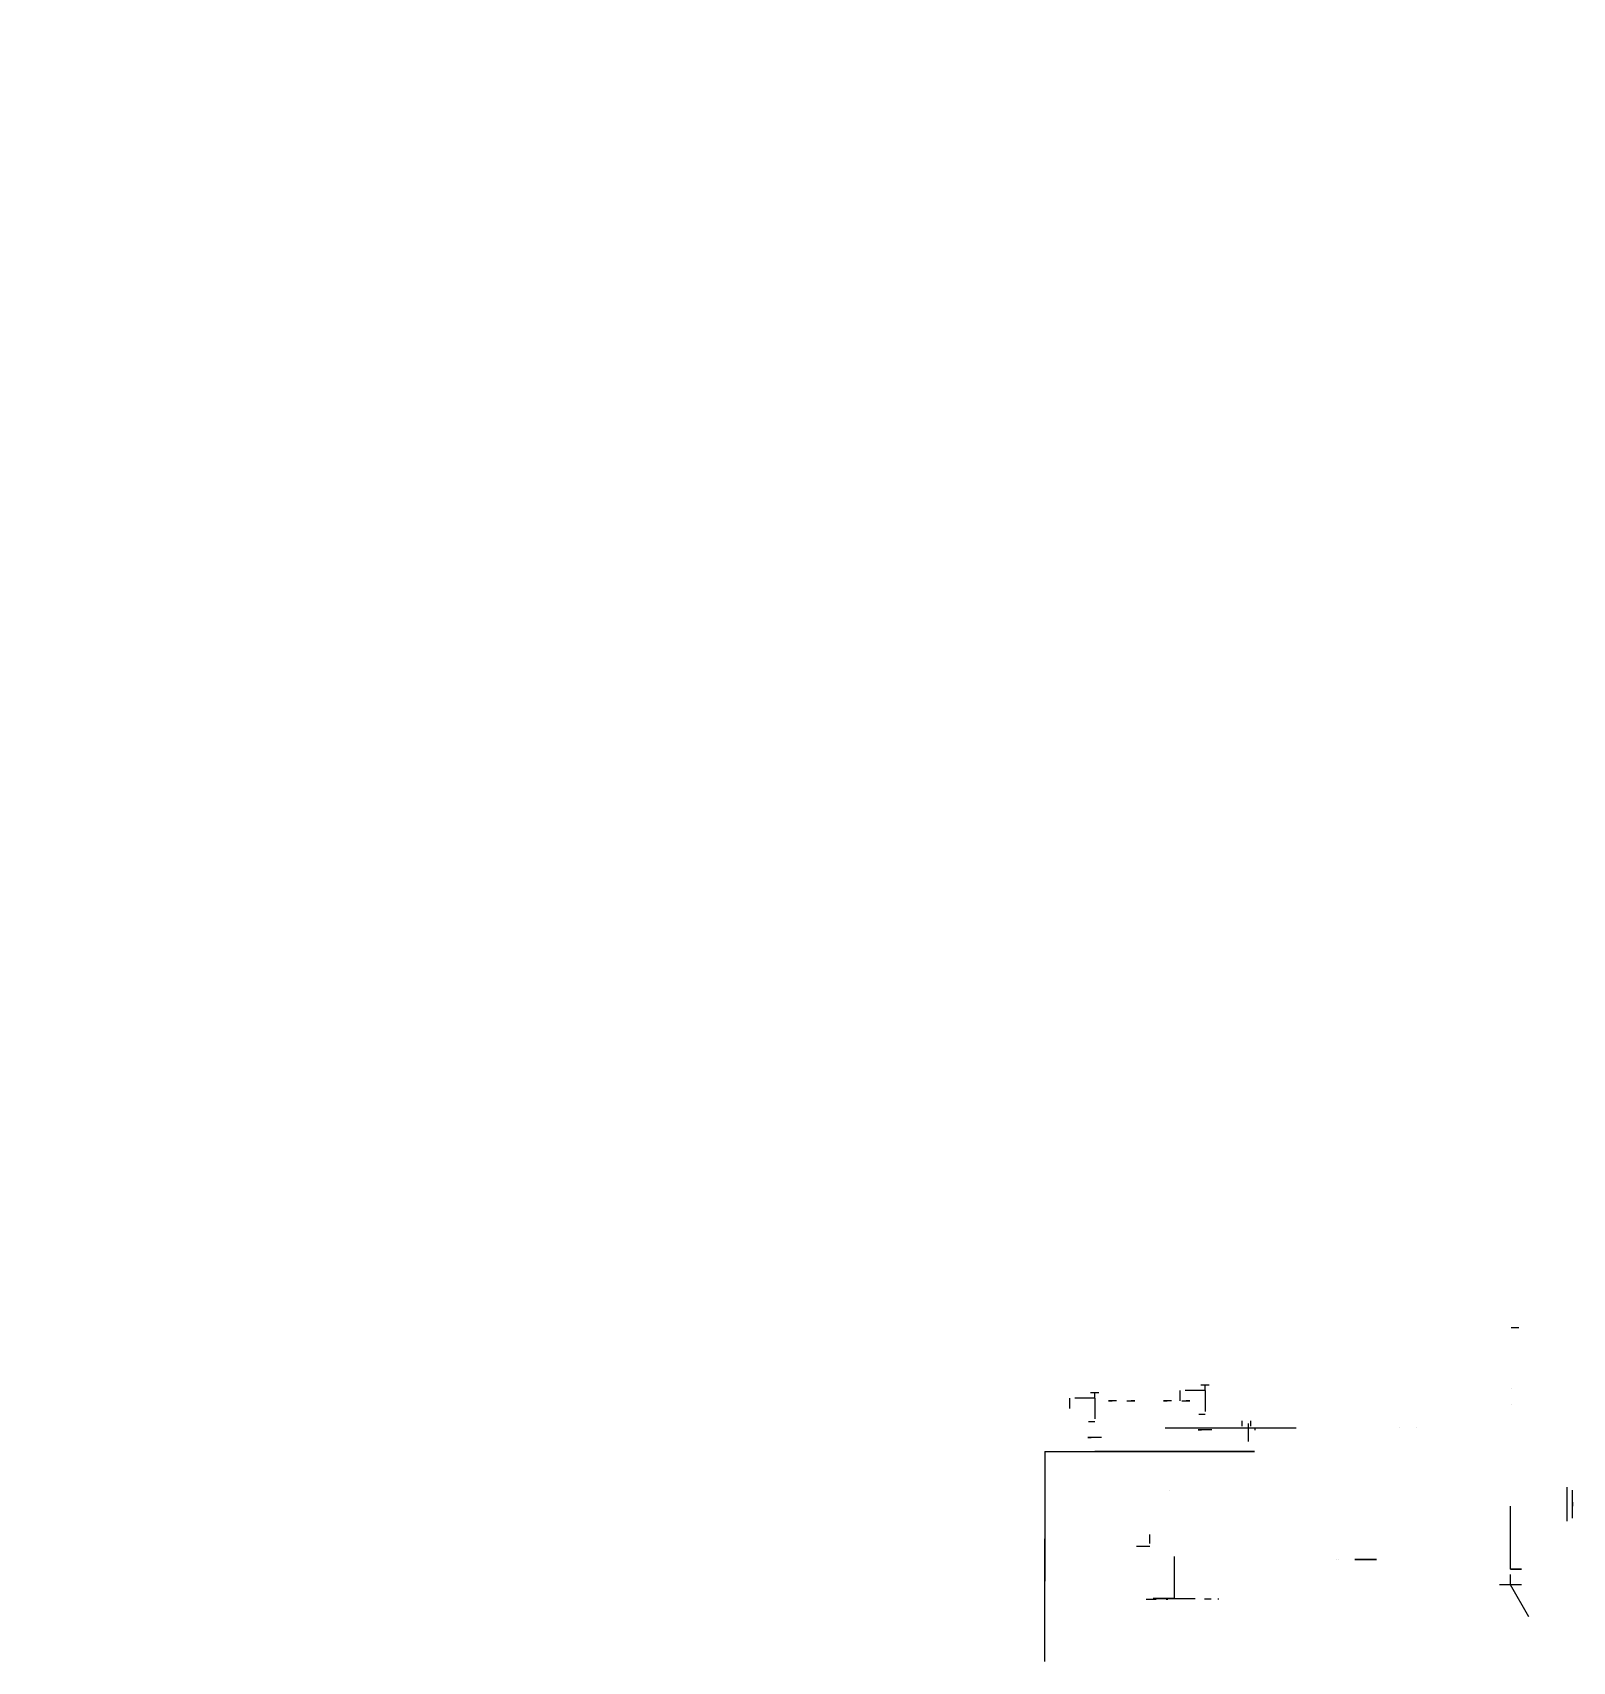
# Model space of a CAD drawing. Header units: millimetres. Extents: x -136 to 158, y 46 to 357.
import ezdxf

# ---------------------------------------------------------------- set-up
doc = ezdxf.new("R2010")
doc.units = ezdxf.units.MM
doc.layers.get('0').update_dxf_attribs({"true_color": 0x000000})

# ---------------------------------------------------------------- blocks, each defined once
blk = doc.blocks.new('llave de paso de bola Ø 3-4')
at = {"elevation": -116.462}
blk.add_lwpolyline([(-6.056, 35.684), (-6.056, 35.59)], dxfattribs=at)
at = {"extrusion": (1, 0, 0), "elevation": -6.056}
blk.add_lwpolyline([(35.028, -115.077), (34.465, -115.077)], dxfattribs=at)

msp = doc.modelspace()

# ---------------------------------------------------------------- linework, layer by layer
at = {"color": 254}
msp.add_line((147.72, 109.85, 63.22), (146.24, 109.85, 63.22), dxfattribs=at)
at = {"extrusion": (0, -1, 2.44929e-16)}
for p, q in [((62.05, 96.44, 120.2), (62.05, 94.44, 120.2)), ((66.85, 96.44, 120.2), (63.05, 96.44, 120.2)), ((66.85, 96.44, 120.2), (66.85, 94.44, 120.2)), ((83.09, 97.87, 120.2), (83.09, 95.87, 120.2)), ((87.89, 97.87, 120.2), (84.09, 97.87, 120.2)), ((87.89, 97.87, 120.2), (87.89, 95.87, 120.2)), ((66.85, 94.44, 120.2), (66.85, 92.44, 120.2)), ((86.69, 93.37, 120.2), (87.89, 93.37, 120.2)), ((87.89, 95.87, 120.2), (87.89, 93.87, 120.2)), ((65.65, 91.94, 120.2), (66.85, 91.94, 120.2))]:
    msp.add_line(p, q, dxfattribs=at)
at = {"extrusion": (0, 1, 0)}
for p, q in [((67.65, 97.44, 125.8), (66.05, 97.44, 125.8)), ((66.05, 97.44, 125.8), (66.05, 97.44, 123.52)), ((88.69, 98.87, 125.8), (87.09, 98.87, 125.8)), ((87.09, 98.87, 125.8), (87.09, 98.87, 123.52))]:
    msp.add_line(p, q, dxfattribs=at)
for p, q in [((66.85, 96.44, 125.8), (66.85, 97.44, 125.8)), ((66.85, 96.44, 125), (66.85, 96.44, 125.8)), ((87.89, 97.87, 125.8), (87.89, 98.87, 125.8)), ((87.89, 97.87, 125), (87.89, 97.87, 125.8))]:
    msp.add_line(p, q)
at = {"color": 250, "extrusion": (-9.96616e-17, 1, -0.000667221)}
for p, q in [((71, 95.92, 104.96), (69.5, 95.92, 103.47)), ((71, 95.92, 106.96), (69.5, 95.92, 108.47)), ((73, 95.92, 104.96), (74.5, 95.92, 103.47)), ((73, 95.92, 106.96), (74.5, 95.92, 108.47)), ((81.49, 95.92, 104.96), (79.99, 95.92, 103.47)), ((81.49, 95.92, 106.96), (79.99, 95.92, 108.47)), ((83.49, 95.92, 104.96), (84.99, 95.92, 103.47)), ((83.49, 95.92, 106.96), (84.99, 95.92, 108.47))]:
    msp.add_line(p, q, dxfattribs=at)
at = {"color": 4, "extrusion": (1, 0, 0)}
msp.add_line((80.26, 90.74, 65.82), (105.26, 90.74, 65.82), dxfattribs=at)
at = {"extrusion": (-1, -2.44929e-16, -1.83697e-16)}
msp.add_line((86.59, 90.37, 119.45), (87.24, 90.37, 119.07), dxfattribs=at)
at = {"extrusion": (6.12323e-17, -1, 2.44929e-16)}
for p, q in [((89.19, 90.37, 119.45), (86.59, 90.37, 120.95)), ((68.15, 88.94, 119.45), (65.55, 88.94, 120.95))]:
    msp.add_line(p, q, dxfattribs=at)
at = {"color": 4, "extrusion": (-1, 0, 0)}
for p, q in [((94.89, 92.07, 73.88), (94.89, 91.07, 75.61)), ((96.09, 91.57, 75.54), (96.09, 91.57, 74.74)), ((96.09, 91.57, 74.74), (96.09, 88.14, 76.72)), ((96.59, 92.08, 73.85), (96.59, 91.05, 75.64))]:
    msp.add_line(p, q, dxfattribs=at)
at = {"color": 4, "extrusion": (-1, 0, -1.83697e-16)}
msp.add_line((97.39, 90.53, 74.74), (97.39, 90.3, 74.74), dxfattribs=at)
at = {"extrusion": (-1, 0, 0)}
msp.add_line((65.55, 88.94, 119.45), (66.2, 88.94, 119.07), dxfattribs=at)
at = {"color": 4, "extrusion": (2.44929e-16, 1, 6.12323e-17)}
for p, q in [((81.15, 78.82, 98.47), (81.15, 78.82, 98.47)), ((146.15, 63.82, 30.47), (146.15, 75.82, 30.47))]:
    msp.add_line(p, q, dxfattribs=at)
at = {"color": 50, "extrusion": (1, 0, 0)}
for p, q in [((156.95, 79.46, 134), (156.95, 79.46, 140.5)), ((156.95, 72.96, 134), (156.95, 79.46, 134)), ((156.95, 72.96, 140.5), (156.95, 72.96, 134))]:
    msp.add_line(p, q, dxfattribs=at)
at = {"color": 10, "extrusion": (1, 0, 0)}
for p, q in [((157.95, 73.56, 137.97), (157.95, 78.88, 137.93)), ((157.95, 73.56, 136.57), (157.95, 78.88, 136.53))]:
    msp.add_line(p, q, dxfattribs=at)
at = {"color": 4, "extrusion": (0, -1, 0)}
for p, q in [((146.15, 63.82, 30.47), (146.15, 75.82, 30.47)), ((82, 66.21, 111.7), (82, 58.21, 111.7)), ((82, 58.21, 111.7), (78, 58.21, 111.7)), ((78, 58.21, 111.7), (82, 58.21, 111.7))]:
    msp.add_line(p, q, dxfattribs=at)
at = {"color": 4}
for p, q in [((77.35, 68.71, 174.6), (77.35, 70.41, 174.6)), ((74.85, 68.21, 174.6), (77.35, 68.21, 174.6)), ((146.15, 60.82, 30.47), (146.15, 62.77, 30.47)), ((149.63, 54.71, 27.44), (146.15, 60.82, 30.47))]:
    msp.add_line(p, q, dxfattribs=at)
at = {"color": 4, "extrusion": (0, -1, -2.22045e-16)}
for p, q in [((112.94, 65.61, 134.04), (112.94, 65.61, 135.98)), ((113.34, 65.61, 134.04), (113.34, 65.61, 135.98))]:
    msp.add_line(p, q, dxfattribs=at)
at = {"color": 4, "extrusion": (0, 0, -1)}
msp.add_line((148.23, 63.82, 30.47), (146.15, 63.82, 30.47), dxfattribs=at)
at = {"color": 4, "extrusion": (0, 1, 0)}
msp.add_line((148.23, 60.82, 30.47), (144.07, 60.82, 30.47), dxfattribs=at)
at = {"color": 1, "extrusion": (0, -1, 0)}
msp.add_line((82, 58.21, 106.7), (86, 58.21, 106.7), dxfattribs=at)
at = {"color": 4, "extrusion": (-1, 0, 0), "elevation": -57.35}
for points in [[(-86.21, 112), (-66.21, 112), (-66.21, 167), (-66.21, 157.6), (-66.21, 116.9), (-61.52, 117.74)], [(-66.21, 167), (-66.21, 161.13), (-69.6, 161.01)]]:
    msp.add_lwpolyline(points, dxfattribs=at)
at = {"color": 4, "extrusion": (0, 1, 2.58379e-16), "elevation": 86.21}
for points in [[(-57.35, 167), (-97.35, 167), (-77.35, 167)], [(-77.35, 112.2), (-77.35, 120.2), (-87.85, 120.2), (-66.85, 120.2)]]:
    msp.add_lwpolyline(points, dxfattribs=at)
at = {"color": 4}
for points, elevation in [([(97.35, 86.21), (77.35, 86.21)], 112), ([(57.35, 46.21), (57.35, 66.21)], 167)]:
    msp.add_lwpolyline(points, dxfattribs=dict(at, elevation=elevation))
at = {"color": 250, "extrusion": (0, -1, -2.22045e-16), "elevation": -65.62}
for points in [[(116.43, 154.69), (117.41, 154.69), (117.41, 153.71), (116.43, 153.71)], [(117.48, 154.69), (118.46, 154.69), (118.46, 153.71), (117.48, 153.71)], [(118.53, 154.69), (119.51, 154.69), (119.51, 153.71), (118.53, 153.71)], [(119.58, 154.69), (120.56, 154.69), (120.56, 153.71), (119.58, 153.71)]]:
    msp.add_lwpolyline(points, close=True, dxfattribs=at)
at = {"color": 4, "extrusion": (2.44929e-16, 1, 6.12323e-17)}
for points, elevation in [([(-146.15, 30.47), (-146.15, 28.47), (-148.15, 28.47)], 63.82), ([(-148.15, 28.47), (-146.15, 30.47), (-148.23, 30.47)], 63.82), ([(-146.15, 30.47), (-145.93, 30.36)], 60.82)]:
    msp.add_lwpolyline(points, dxfattribs=dict(at, elevation=elevation))
at = {"extrusion": (-9.96616e-17, 1, -0.000667221)}
for centre in [(-69.86, 103.89, 95.85), (-69.86, 108.18, 95.85), (-74.15, 103.88, 95.85), (-74.15, 108.18, 95.85), (-80.34, 103.89, 95.85), (-80.34, 108.18, 95.85), (-84.63, 103.88, 95.85), (-84.63, 108.18, 95.85)]:
    msp.add_circle(centre, 0.35, dxfattribs=at)
at = {"color": 1, "extrusion": (1, 0, 0)}
msp.add_circle((76.21, 137.25, 157.95), 0.4, dxfattribs=at)

# ---------------------------------------------------------------- block references
at = {"extrusion": (6.7355e-16, 1, 0), "xscale": 2.2464, "yscale": 2.2464, "zscale": 2.2464}
msp.add_blockref('llave de paso de bola Ø 3-4', (-132.79, -9.82, 356.78), dxfattribs=at)
at = {"extrusion": (-1, 4.89853e-16, 0), "xscale": 2.26512, "yscale": 2.26512, "zscale": 2.26512}
msp.add_blockref('llave de paso de bola Ø 3-4', (-77.12, -10.43, 135.68), dxfattribs=at)
at = {"extrusion": (-1.22465e-16, -1.10868e-14, -1), "xscale": 3.397680000000001, "yscale": 3.397680000000001, "zscale": 3.397680000000001, "rotation": 90}
msp.add_blockref('llave de paso de bola Ø 3-4', (40.44, 78.58, 289.65), dxfattribs=at)
at = {"extrusion": (6.7137e-31, -1.09643e-14, -1), "xscale": 2.26512, "yscale": 2.26512, "zscale": 2.26512, "rotation": 90}
msp.add_blockref('llave de paso de bola Ø 3-4', (-9.71, 71.79, 157.86), dxfattribs=at)

doc.saveas('drawing.dxf')
